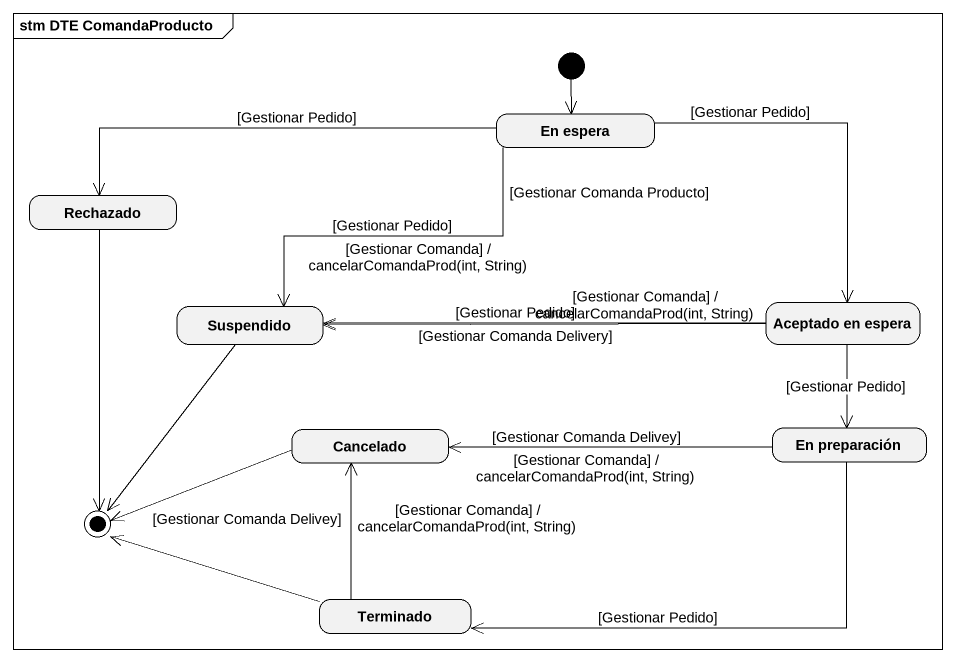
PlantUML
@startuml
mainframe stm DTE ComandaProducto
hide empty description
state "En espera" as En_espera
state Rechazado
state Suspendido
state "Aceptado en espera" as Aceptado_en_espera
state Cancelado
state "En preparación" as En_preparación
state Terminado
[*] --> En_espera
En_espera -left-> Rechazado : [Gestionar Pedido]
En_espera -left-> Suspendido : [Gestionar Pedido]
En_espera -left-> Suspendido : [Gestionar Comanda] / cancelarComandaProd(int, String)
En_espera -left-> Suspendido : [Gestionar Comanda Producto]
En_espera --> Aceptado_en_espera : [Gestionar Pedido]
Aceptado_en_espera -left-> Suspendido : [Gestionar Pedido]
Aceptado_en_espera -left-> Suspendido : [Gestionar Comanda Delivery]
Aceptado_en_espera -left-> Suspendido : [Gestionar Comanda] / cancelarComandaProd(int, String)
Aceptado_en_espera --> En_preparación : [Gestionar Pedido]
En_preparación -left-> Cancelado : [Gestionar Comanda Delivey]
En_preparación -left-> Cancelado : [Gestionar Comanda] / cancelarComandaProd(int, String)
En_preparación -left-> Terminado : [Gestionar Pedido]
Terminado -up-> Cancelado : [Gestionar Comanda] / cancelarComandaProd(int, String)
Terminado -up-> Cancelado : [Gestionar Comanda Delivey]
Rechazado --> [*]
Suspendido --> [*]
Cancelado -left-> [*]
Terminado -left-> [*]
@enduml
